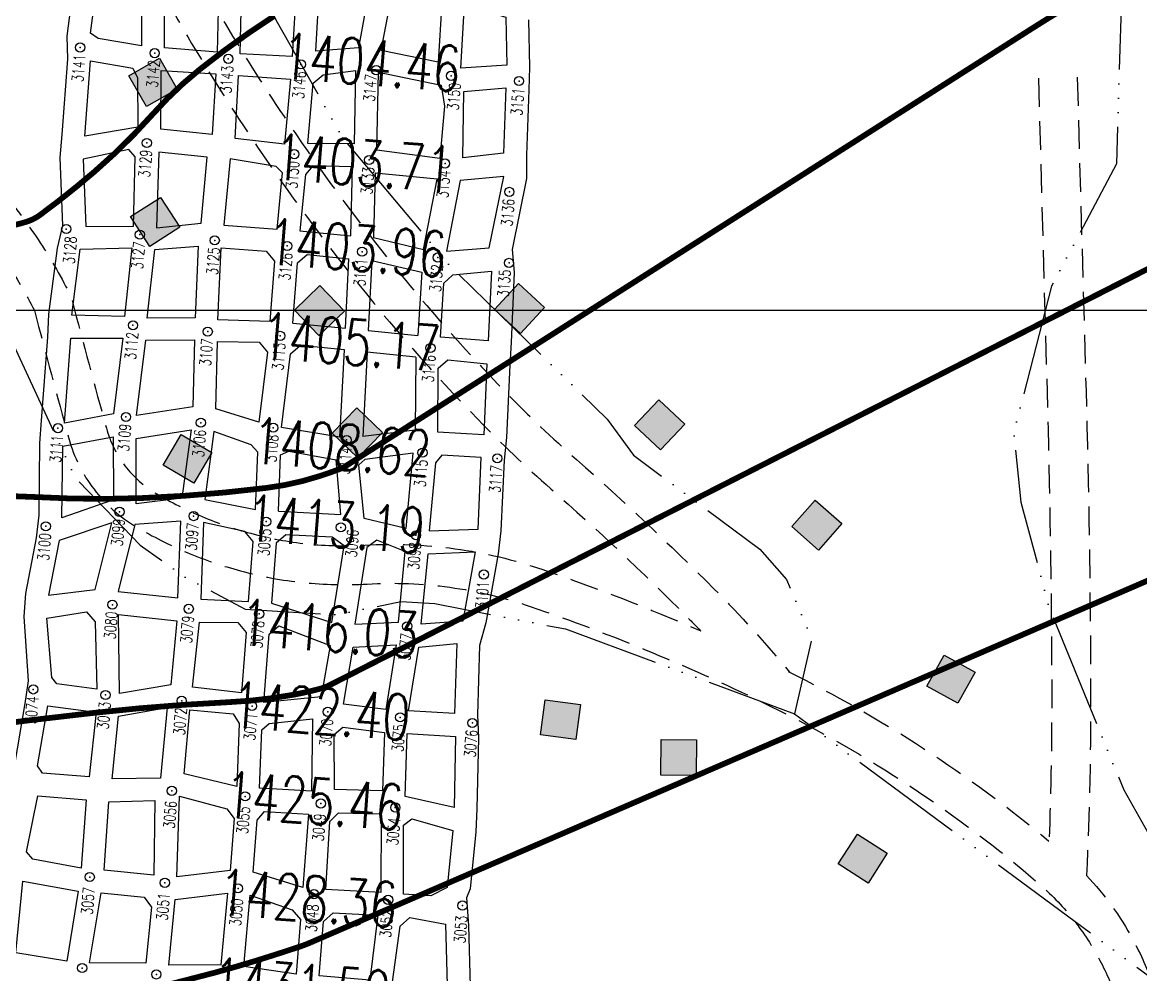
# Model space of a CAD drawing. Header units: inches. Extents: x 10131215 to 10153225, y 3476725 to 3491422.
# Drawn here: x 10140096 to 10141072, y 3483420 to 3484251 of the extents above; entities that cross this region are included whole.
import ezdxf
from ezdxf.enums import TextEntityAlignment as Align

# ---------------------------------------------------------------- set-up
doc = ezdxf.new("R2010")
doc.units = ezdxf.units.IN
doc.header["$LTSCALE"] = 100
doc.header["$MEASUREMENT"] = 0
doc.header["$PDMODE"] = 32
doc.header["$PDSIZE"] = 8
doc.linetypes.add('DASHED2', pattern=[0.375, 0.25, -0.125])
doc.linetypes.add('STREAM', pattern=[1.5, 1, -0.125, 0, -0.125, 0, -0.125, 0, -0.125])
for name, color, linetype in [('BUILDINGS', 7, 'CONTINUOUS'), ('ELEVATIONS-UPEER MASON-CONTOURS', 175, 'CONTINUOUS'), ('ELEVATIONS-UPPER MASON-SPOT', 175, 'CONTINUOUS'), ('GRID COORDINATES-VA SOUTH NAD27', 252, 'CONTINUOUS'), ('MINE WORKINGS-ADVANCED-SURVEYED', 7, 'CONTINUOUS'), ('ROADS', 34, 'DASHED2'), ('SPADS-LABEL', 90, 'CONTINUOUS'), ('SPADS-SYMBOL', 90, 'CONTINUOUS'), ('WATER-SURFACE', 140, 'STREAM')]:
    doc.layers.add(name, color=color, linetype=linetype)
doc.styles.add('LEV', font='SIMPLEX.shx', dxfattribs={"width": 0.7, "height": 40})
doc.styles.add('SP', font='SIMPLEX', dxfattribs={"width": 0.75, "height": 12})

msp = doc.modelspace()

# ---------------------------------------------------------------- linework, layer by layer
at = {"layer": 'BUILDINGS'}
for points in [[(10140188.82, 3484204.69), (10140215.68, 3484220.08), (10140231.07, 3484193.22), (10140204.21, 3484177.83)], [(10140190.48, 3484081.79), (10140216.52, 3484098.53), (10140233.25, 3484072.49), (10140207.21, 3484055.75)], [(10140333.29, 3484000.28), (10140355.63, 3484021.71), (10140377.06, 3483999.36), (10140354.71, 3483977.94)], [(10140507.81, 3484000.69), (10140528.8, 3484023.44), (10140551.55, 3484002.45), (10140530.56, 3483979.7)], [(10140366.3, 3483892.65), (10140387.81, 3483914.91), (10140410.07, 3483893.39), (10140388.55, 3483871.14)], [(10140630.12, 3483899.49), (10140651.39, 3483921.99), (10140673.88, 3483900.72), (10140652.62, 3483878.23)], [(10140218.94, 3483864.85), (10140234.53, 3483891.6), (10140261.27, 3483876.01), (10140245.68, 3483849.26)], [(10140767.33, 3483811.16), (10140787.78, 3483834.4), (10140811.02, 3483813.95), (10140790.57, 3483790.71)], [(10140927.32, 3483684), (10140912.29, 3483656.94), (10140885.23, 3483671.96), (10140900.26, 3483699.02)], [(10140548.06, 3483629.38), (10140552.15, 3483660.06), (10140582.83, 3483655.97), (10140578.74, 3483625.29)], [(10140653.02, 3483594.28), (10140653.35, 3483625.23), (10140684.3, 3483624.9), (10140683.97, 3483593.94)], [(10140807.85, 3483516.69), (10140824.57, 3483542.74), (10140850.62, 3483526.02), (10140833.9, 3483499.97)]]:
    msp.add_lwpolyline(points, close=True, dxfattribs=at)
for points in [[(10140215.68, 3484220.08), (10140231.07, 3484193.22), (10140188.82, 3484204.69), (10140204.21, 3484177.83)], [(10140216.52, 3484098.53), (10140233.25, 3484072.49), (10140190.48, 3484081.79), (10140207.21, 3484055.75)], [(10140355.63, 3484021.71), (10140377.06, 3483999.36), (10140333.29, 3484000.28), (10140354.71, 3483977.94)], [(10140528.8, 3484023.44), (10140551.55, 3484002.45), (10140507.81, 3484000.69), (10140530.56, 3483979.7)], [(10140387.81, 3483914.91), (10140410.07, 3483893.39), (10140366.3, 3483892.65), (10140388.55, 3483871.14)], [(10140651.39, 3483921.99), (10140673.88, 3483900.72), (10140630.12, 3483899.49), (10140652.62, 3483878.23)], [(10140234.53, 3483891.6), (10140261.27, 3483876.01), (10140218.94, 3483864.85), (10140245.68, 3483849.26)], [(10140787.78, 3483834.4), (10140811.02, 3483813.95), (10140767.33, 3483811.16), (10140790.57, 3483790.71)], [(10140912.29, 3483656.94), (10140885.23, 3483671.96), (10140927.32, 3483684), (10140900.26, 3483699.02)], [(10140552.15, 3483660.06), (10140582.83, 3483655.97), (10140548.06, 3483629.38), (10140578.74, 3483625.29)], [(10140653.35, 3483625.23), (10140684.3, 3483624.9), (10140653.02, 3483594.28), (10140683.97, 3483593.94)], [(10140824.57, 3483542.74), (10140850.62, 3483526.02), (10140807.85, 3483516.69), (10140833.9, 3483499.97)]]:
    msp.add_solid(points, dxfattribs=at)
at = {"layer": 'ELEVATIONS-UPEER MASON-CONTOURS', "const_width": 5}
for points in [[(10135978.88, 3483263.25, 0), (10135880.17, 3483248.32, 0.000547)], [(10136147.76, 3483288.54, 0.000001), (10135988.51, 3483264.69, 0.000023)], [(10139638.83, 3483431.71, 0.000001), (10139693.52, 3483463.69, 0.000011)], [(10138804.87, 3484318.68, 0.000002), (10138743.64, 3484310.02, 0.000372)], [(10137623.41, 3484107.95, 0), (10137609.74, 3484100.71, -0.000133)], [(10139697.26, 3483465.88, 0.000007), (10139736.41, 3483488.78, -0.000003), (10139816.89, 3483535.85, -0.000201)], [(10139777.52, 3484014.1, 0.000006), (10139751.36, 3484007.86, 0.000044)], [(10141002.66, 3484262.12, 0.004853), (10140971.59, 3484242.71), (10140674.48, 3484053.15), (10140377.38, 3483863.6, -0.051769), (10140373.68, 3483861.74, -0.011267), (10140355.79, 3483855.45, -0.048074), (10140309.01, 3483844.99, -0.021155), (10140200.64, 3483836.14, -0.024215), (10140107.77, 3483837, 0.02876), (10140029.55, 3483837.01, 0.012566)], [(10140315.5, 3484256.81, 0.025915), (10140250.91, 3484210.45, 0.043188), (10140209.7, 3484171.23, -0.034249), (10140158.68, 3484120.9, -0.018878), (10140111.47, 3484083.32, -0.084967), (10140099.4, 3484077.27, -0.026973), (10140082.24, 3484073.04, -0.008032)], [(10139992.28, 3483627.99, -0.006087), (10140156.73, 3483648.4, -0.015926), (10140276.32, 3483657.93, 0.033728), (10140332.64, 3483664.44, 0.01977), (10140355.94, 3483669.7, 0.05238), (10140364.38, 3483672.94), (10140866.38, 3483928.5), (10141368.38, 3484184.06, 0.002149)], [(10141524.2, 3483957.19), (10140935.68, 3483702.58), (10140347.15, 3483447.97, -0.021813), (10140337.81, 3483444.41, -0.005325), (10140298.84, 3483431.9, -0.01365), (10140245.97, 3483417.13, 0.010397), (10140176.44, 3483398.19, 0.008219), (10140104.05, 3483375.54, 0.019278), (10140073.75, 3483364.2, 0.008823)]]:
    msp.add_lwpolyline(points, format="xyb", dxfattribs=at)
at = {"layer": 'GRID COORDINATES-VA SOUTH NAD27'}
msp.add_line((10153220, 3484000), (10131220, 3484000), dxfattribs=at)
at = {"layer": 'MINE WORKINGS-ADVANCED-SURVEYED', "flags": 128}
for points in [[(10140088.61, 3483598.35), (10140098.35, 3483656.68), (10140101.3, 3483676.49), (10140097.44, 3483732.84), (10140098.96, 3483752.79), (10140108.2, 3483801.38), (10140110.65, 3483821.23), (10140111.34, 3483883.92), (10140112.8, 3483903.89), (10140118.36, 3483976.55), (10140119.19, 3483996.53), (10140126.6, 3484054.28), (10140131.43, 3484074.09), (10140129.06, 3484133.56), (10140130.59, 3484153.5), (10140135.62, 3484219.31), (10140135.16, 3484239.4), (10140142.63, 3484298.29)], [(10140537.63, 3484253.74), (10140538.49, 3484212.4), (10140537.74, 3484192.39), (10140535.74, 3484135.34), (10140535.98, 3484115.25), (10140523.36, 3484053.26), (10140525.15, 3484033.11), (10140522.49, 3483972.16), (10140521.29, 3483952.2), (10140518.53, 3483888.96), (10140516.22, 3483869.1), (10140513.54, 3483807.38), (10140511.02, 3483787.52), (10140500.38, 3483727.15), (10140494.87, 3483707.51), (10140493.07, 3483646.89), (10140493.98, 3483626.81), (10140492.62, 3483564.79), (10140491.53, 3483544.82), (10140486.74, 3483495.04), (10140483.35, 3483487.19), (10140485.17, 3483463.07), (10140486.57, 3483409.94)]]:
    msp.add_lwpolyline(points, dxfattribs=at)
at = {"layer": 'MINE WORKINGS-ADVANCED-SURVEYED'}
for points in [[(10140200, 3484230.87), (10140162.08, 3484237.34), (10140155.4, 3484241.86), (10140162.58, 3484296.77), (10140200.36, 3484301.91)], [(10140266.09, 3484225.35), (10140219.92, 3484229.12), (10140220.3, 3484300.38), (10140267.7, 3484298.99)], [(10140331.53, 3484221.73), (10140286.04, 3484223.86), (10140287.8, 3484299.35), (10140329.76, 3484291.17), (10140335.21, 3484284.67)], [(10140389.24, 3484229.32), (10140351.92, 3484226.24), (10140355.14, 3484282.92), (10140361.64, 3484288.37), (10140399.46, 3484285.11)], [(10140458.85, 3484216.78), (10140409.1, 3484226.75), (10140419.01, 3484278.54), (10140461.92, 3484268.48)], [(10140518.57, 3484214.15), (10140478.53, 3484211.43), (10140481.86, 3484266.97), (10140517.74, 3484255.82)], [(10140150.53, 3484151.97), (10140155.57, 3484217.78), (10140192.27, 3484211.47), (10140196.55, 3484203.06), (10140196.77, 3484159.88)], [(10140216.69, 3484158.12), (10140217.17, 3484209.28), (10140264.68, 3484206.4), (10140261.74, 3484153.47)], [(10140344.95, 3484145.53), (10140349.85, 3484198.32), (10140358.42, 3484205.7), (10140386.67, 3484209.46), (10140385.63, 3484145.34)], [(10140405.25, 3484139.78), (10140406.61, 3484207.89), (10140461.48, 3484196.56), (10140464.24, 3484178.32), (10140460.1, 3484132.5)], [(10140281.53, 3484149.99), (10140284.62, 3484204.91), (10140330.05, 3484201.79), (10140324.85, 3484145.01)], [(10140480.19, 3484133.13), (10140481.16, 3484191.2), (10140517.81, 3484194.14), (10140515.82, 3484137.09)], [(10140151.41, 3484073.26), (10140193.02, 3484073.5), (10140194.49, 3484133.98), (10140189.04, 3484140.48), (10140149, 3484132.03)], [(10140212.96, 3484071.97), (10140251.98, 3484076.01), (10140257.26, 3484133.75), (10140214.94, 3484138.2)], [(10140271.92, 3484074.48), (10140318.2, 3484070.94), (10140323.01, 3484120.08), (10140317.39, 3484125.51), (10140277.2, 3484132.26)], [(10140338.14, 3484069.41), (10140382.46, 3484065.02), (10140384.05, 3484125.4), (10140349.53, 3484126.14), (10140342.95, 3484118.61)], [(10140402.4, 3484063.49), (10140446.04, 3484053.13), (10140457.88, 3484114.61), (10140403.68, 3484119.84)], [(10140465.98, 3484051.6), (10140503.39, 3484054.46), (10140516.06, 3484117), (10140477.83, 3484113.24)], [(10140139.18, 3483995.7), (10140146.58, 3484053.45), (10140191.57, 3484054.55), (10140185.07, 3483994.54)], [(10140205.01, 3483993.04), (10140211.51, 3484053.03), (10140249.46, 3484056.14), (10140246.66, 3483993.33)], [(10140266.6, 3483991.8), (10140269.4, 3484054.61), (10140308.7, 3484051.61), (10140316.06, 3484043.02), (10140312.03, 3483990.41)], [(10140460.88, 3483976.45), (10140463.84, 3484023.68), (10140471.43, 3484031.13), (10140505.19, 3484034.32), (10140502.52, 3483973.36)], [(10140175.55, 3483909.6), (10140132.65, 3483901.44), (10140138.35, 3483975.72), (10140183.64, 3483975.59)], [(10140244.73, 3483915.69), (10140195.5, 3483908.25), (10140203.59, 3483974.09), (10140246.2, 3483974.31)], [(10140302.26, 3483902.24), (10140264.67, 3483914.16), (10140266.15, 3483972.78), (10140302.6, 3483972.08), (10140309.96, 3483963.49)], [(10140498.67, 3483891.27), (10140458.51, 3483893.76), (10140458.68, 3483949.54), (10140467.31, 3483956.86), (10140501.32, 3483953.4)], [(10140235.25, 3483835.91), (10140195.32, 3483831.09), (10140195.16, 3483888.23), (10140243.2, 3483895.74)], [(10140255.22, 3483834.86), (10140299.53, 3483826.24), (10140301.3, 3483876.24), (10140295.77, 3483882.68), (10140263.14, 3483894.22)], [(10140130.5, 3483818.78), (10140131.19, 3483881.47), (10140175.2, 3483889.57), (10140175.5, 3483834.43)], [(10140450.86, 3483807.48), (10140493.6, 3483808.91), (10140496.36, 3483871.41), (10140461.97, 3483873.44), (10140456.45, 3483866.84)], [(10140179.51, 3483754.65), (10140231.69, 3483748.88), (10140234.2, 3483815.93), (10140194.11, 3483813.13)], [(10140118.91, 3483751.26), (10140159.57, 3483756.18), (10140174.16, 3483814.47), (10140128.05, 3483798.93)], [(10140293.37, 3483745.78), (10140297.39, 3483798.32), (10140290.03, 3483806.91), (10140254.18, 3483814.89), (10140251.67, 3483747.83)], [(10140366.02, 3483727.39), (10140376.71, 3483794.28), (10140366.23, 3483802.03), (10140325.92, 3483804.16), (10140317.34, 3483796.8), (10140313.31, 3483744.26)], [(10140430.01, 3483789.41), (10140405.13, 3483799.31), (10140396.67, 3483792.89), (10140385.97, 3483726), (10140424.04, 3483727.91)], [(10140443.95, 3483725.98), (10140449.92, 3483787.48), (10140491.08, 3483789.04), (10140480.44, 3483728.68)], [(10140160.99, 3483669.32), (10140126.18, 3483674.05), (10140121.69, 3483679.51), (10140117.38, 3483731.32), (10140152.06, 3483736.69), (10140159.43, 3483728.11)], [(10140230.65, 3483728.91), (10140225.53, 3483673.14), (10140180.75, 3483665.61), (10140179.98, 3483734.56)], [(10140287.28, 3483666.18), (10140244.42, 3483671.07), (10140250.62, 3483727.86), (10140283.95, 3483727.45), (10140291.31, 3483718.86)], [(10140356.57, 3483662.72), (10140306.69, 3483657.67), (10140311.25, 3483717.34), (10140319.84, 3483724.7), (10140364.63, 3483707.44)], [(10140473.1, 3483647.98), (10140432.95, 3483650.41), (10140442.02, 3483706.07), (10140474.92, 3483709.04)], [(10140412.98, 3483651.49), (10140376.13, 3483656.2), (10140384.58, 3483706.04), (10140422.11, 3483708)], [(10140113.49, 3483595.91), (10140109.1, 3483602.37), (10140118.26, 3483654.73), (10140160.26, 3483649.31), (10140154.35, 3483592.61)], [(10140174.28, 3483590.88), (10140180.02, 3483645.59), (10140222.36, 3483653.36), (10140216.61, 3483591.62)], [(10140237.15, 3483595.41), (10140242.25, 3483651.19), (10140279.85, 3483647.69), (10140285.22, 3483639.25), (10140283.01, 3483584.26)], [(10140302.95, 3483582.73), (10140304.85, 3483633.74), (10140311.29, 3483639.26), (10140349.06, 3483643.23), (10140348.24, 3483580.11)], [(10140368.41, 3483581.57), (10140368.09, 3483629.74), (10140375.6, 3483636.19), (10140411.9, 3483631.51), (10140410.14, 3483580.53)], [(10140429.9, 3483575.46), (10140431.87, 3483630.44), (10140474.01, 3483627.9), (10140472.64, 3483565.88)], [(10140147.44, 3483512.88), (10140105.11, 3483520.78), (10140099.72, 3483527.33), (10140109.54, 3483576.2), (10140151.63, 3483572.77)], [(10140210.8, 3483506.97), (10140167.37, 3483511.22), (10140171.56, 3483571.04), (10140211.46, 3483572.07)], [(10140277.39, 3483510.9), (10140230.75, 3483505.45), (10140232.98, 3483575.75), (10140274.5, 3483564.85), (10140280.87, 3483556.34)], [(10140340.8, 3483496.02), (10140297.33, 3483509.38), (10140300.81, 3483554.81), (10140307.4, 3483562.33), (10140345.72, 3483560.24)], [(10140408.66, 3483491.8), (10140360.74, 3483494.49), (10140364.28, 3483553.81), (10140371.87, 3483561.25), (10140409.07, 3483560.56)], [(10140466.77, 3483496.02), (10140452.39, 3483488.71), (10140428.6, 3483490.35), (10140428.55, 3483550.5), (10140435.86, 3483556.11), (10140471.56, 3483545.91)], [(10140090.23, 3483438.95), (10140096.33, 3483501.66), (10140144.78, 3483493.03), (10140134.66, 3483431.93)], [(10140154.59, 3483430.27), (10140164.71, 3483491.37), (10140202.3, 3483487.56), (10140208.67, 3483479.05), (10140203.83, 3483430.09)], [(10140223.75, 3483428.26), (10140229.22, 3483485.5), (10140274.87, 3483491.04), (10140269.27, 3483428.66)], [(10140289.21, 3483427.19), (10140294.81, 3483489.51), (10140331.3, 3483476.69), (10140338.66, 3483468.1), (10140335.01, 3483420.39)], [(10140354.95, 3483418.86), (10140358.61, 3483466.57), (10140367.19, 3483473.94), (10140406.21, 3483471.93), (10140399.08, 3483415.29)], [(10140419.03, 3483413.84), (10140425.57, 3483462.5), (10140434.13, 3483469.89), (10140465.2, 3483464.05), (10140466.6, 3483410.92)]]:
    msp.add_lwpolyline(points, close=True, dxfattribs=at)
for points in [[(10140331.97, 3483988.88), (10140336, 3484041.49), (10140344.59, 3484048.86), (10140380.93, 3484045.07)], [(10140331.97, 3483988.88), (10140377.87, 3483984.33), (10140380.93, 3484045.07)], [(10140400.87, 3484043.55), (10140397.8, 3483982.35), (10140440.94, 3483978.07)], [(10140400.87, 3484043.55), (10140444.51, 3484033.19), (10140440.94, 3483978.07)], [(10140373.07, 3483889.21), (10140321.98, 3483897.74), (10140329.9, 3483961.96), (10140338.49, 3483969.32)], [(10140373.07, 3483889.21), (10140376.92, 3483965.44), (10140338.49, 3483969.32)], [(10140373.07, 3483889.21), (10140376.92, 3483965.44), (10140338.49, 3483969.32)], [(10140439.4, 3483959.14), (10140396.85, 3483963.43), (10140393.16, 3483889.88)], [(10140439.4, 3483959.14), (10140438.57, 3483895.29), (10140393.16, 3483889.88)], [(10140319.47, 3483824.71), (10140321.17, 3483873.74), (10140328.45, 3483877.2), (10140369.75, 3483869.39)], [(10140430.95, 3483809.42), (10140437.04, 3483875.35), (10140394.82, 3483869.72), (10140389.5, 3483865.06)], [(10140319.47, 3483824.71), (10140373.9, 3483821.64), (10140369.75, 3483869.39)], [(10140430.95, 3483809.42), (10140394.16, 3483818.16), (10140389.5, 3483865.06)]]:
    msp.add_lwpolyline(points, dxfattribs=at)
at = {"layer": 'ROADS', "flags": 128}
for points in [[(10142890.91, 3487134.02, -0.044645), (10142769.25, 3487146.11, -0.014325), (10142693.15, 3487162.88, 0.034109), (10142538.65, 3487190.58, 0.027265), (10142454.6, 3487195.18, 0.099439), (10142335.15, 3487171.17, 0.067785), (10142220.66, 3487103.72, 0.024609), (10142121.05, 3487016.88, -0.015349), (10142040.8, 3486944.24, 0.000143), (10141917.66, 3486839.43, 0.041992), (10141792.71, 3486713.47, 0.029288), (10141690.36, 3486575.65, 0.060776), (10141621.06, 3486435.36, -0.003956), (10141588.27, 3486344.2, 0.094066), (10141578.47, 3486285.64, 0.028514), (10141584.78, 3486205.62, -0.013309), (10141590.12, 3486156.86, -0.156293), (10141566.75, 3486055.89, -0.030644), (10141492.51, 3485947.07, 0.050304), (10141428.6, 3485845, 0.088532), (10141404.14, 3485760.69, 0.153661), (10141424.56, 3485659.31, 0.024001), (10141490.47, 3485552.13, -0.187712), (10141505.02, 3485489.59, -0.0068), (10141495.92, 3485431.66, -0.107997), (10141469.12, 3485365.4, -0.066152), (10141422.51, 3485313.5, 0.111374), (10141385.31, 3485263.75, 0.075028), (10141349.05, 3485132.94, -0.037187), (10141324.4, 3485008.14, -0.041), (10141280.04, 3484887.07, 0.025185), (10141225.62, 3484751.94, -0.003932), (10141195.87, 3484667.92, -0.009731), (10141158.05, 3484569.73, -0.162255), (10141097.14, 3484498.7, -0.05741), (10141080.13, 3484491, 0.323978), (10141029.99, 3484422.7, -0.029611), (10141022.81, 3484314.21, -0.050271), (10141008.06, 3484249.95, 3.810202)], [(10139752.73, 3485285.62, -0.010525), (10139819.91, 3485086.7, 0.018714), (10139854.58, 3484989.3, -0.003934), (10139881.34, 3484920.63, 0.050756), (10139952.13, 3484779.53, 0.009657), (10140059.15, 3484618.17, -0.010425), (10140116.67, 3484531.16, -0.011865), (10140183.58, 3484419.41, -0.017421), (10140238.68, 3484313.84, 0.022259), (10140269.57, 3484256.03, 0.01347), (10140324.3, 3484169.13, 0.019987), (10140409.63, 3484051.82, 0.02551), (10140517.94, 3483928.28, 0.019601), (10140579.45, 3483869.72, -0.016554), (10140699.58, 3483756.72, -0.023839), (10140765.17, 3483684.2, -0.025983)], [(10139720.79, 3485274.08, -0.010525), (10139787.51, 3485076.51, 0.018714), (10139823.04, 3484976.72, -0.003934), (10139849.6, 3484908.55, 0.050756), (10139923.48, 3484761.29, 0.009657), (10140031.22, 3484598.84, -0.010425), (10140087.96, 3484513.01, -0.011865), (10140154.04, 3484402.64, -0.017421), (10140208.05, 3484299.17, 0.022259), (10140240.36, 3484238.69, 0.01347), (10140296.07, 3484150.25, 0.019987), (10140383, 3484030.74, 0.02551), (10140493.59, 3483904.6, 0.019601), (10140557.03, 3483844.19, -0.016554), (10140675.52, 3483732.74, -0.004456), (10140687.88, 3483720.1, -2.833806)], [(10139542.35, 3484509.65), (10139998.68, 3484177.78, -0.119565), (10140136.85, 3484015.1, -0.119565)], [(10139522.38, 3484482.15), (10139978.7, 3484150.29, -0.119565), (10140106.49, 3483999.82, 1.325345)], [(10140982.4, 3484202.6), (10140990.03, 3483928.92, -0.006109), (10140994.06, 3483672.41, -0.010524), (10140991.68, 3483536.58, -0.014203)], [(10141016.35, 3484203.52), (10141023.99, 3483929.85, -0.006109), (10141028.03, 3483672.5, -0.012715), (10141024.39, 3483506.68, 3384.396331)], [(10140139.34, 3484008.46, 0.002661), (10140169.3, 3483897.09, 0.194702), (10140212.8, 3483840.14, 0.067407), (10140295.24, 3483805.33, 0.080849), (10140394.72, 3483795.01, -0.097389), (10140550.08, 3483773.7, -0.020226), (10140687.88, 3483720.1, -0.059911)], [(10140106.49, 3483999.82, 0.002661), (10140136.55, 3483888.09, 0.194702), (10140195.54, 3483810.88, 0.067407), (10140286.38, 3483772.52, 0.080849), (10140396.71, 3483761.07, -0.097389), (10140539.08, 3483741.54, -0.031712), (10140749.07, 3483654.26, -0.063664), (10140982.49, 3483499.82, -0.091081), (10141034.9, 3483434.69, -0.16648), (10141060.18, 3483284.42, 0.041719), (10141049.06, 3483145.17, 0.167411), (10141081.08, 3483053.19, 0.042765), (10141164.66, 3482963.79, -0.057805), (10141210.56, 3482911.65, -0.135942), (10141243.39, 3482817.82, 0.150038), (10141271.84, 3482743.17, 0.065618), (10141345.5, 3482670.56, 0.014862), (10141434.98, 3482607.01, 0.05754), (10141498.18, 3482574.68, -0.021034), (10141620.77, 3482522.85, -0.029813), (10141790.73, 3482429.62, -0.00987), (10141855.2, 3482387.29, -0.180741), (10141938.98, 3482268.11, -0.026113), (10141956.85, 3482181.41, 0.010836), (10141971.32, 3482098.5, -0.058416), (10141984.13, 3481934.48, -0.153165), (10141943.74, 3481821.19, -3.274859)], [(10140764.03, 3483684.76, -0.059911), (10140991.68, 3483536.58, -0.091081)], [(10141004.64, 3483525.57, -0.091081), (10141004.64, 3483525.57, -0.091081)], [(10141024.39, 3483506.68, -0.065169), (10141064.76, 3483450.87, -0.16648), (10141093.69, 3483278.88, 0.041719), (10141083.02, 3483145.27, 0.167411), (10141107.77, 3483074.2, 0.042765), (10141187.38, 3482989.05, -0.057805), (10141238.46, 3482931.03, -0.135942), (10141277.28, 3482820.06, 0.150038), (10141298.62, 3482764.06, 0.065618), (10141365.95, 3482697.69, 0.014862), (10141453.79, 3482635.31, 0.05754), (10141510.05, 3482606.52, -0.021034), (10141635.27, 3482553.58, -0.029813), (10141808.78, 3482458.41, -0.00987), (10141874.37, 3482415.34, -0.180741), (10141971.84, 3482276.69, -0.026113), (10141990.43, 3482186.51, 0.010836), (10142004.65, 3482105.05, -0.058416), (10142018.06, 3481933.14, -0.153165), (10141970.85, 3481800.69, -0.153165)]]:
    msp.add_lwpolyline(points, format="xyb", dxfattribs=at)
at = {"layer": 'SPADS-SYMBOL'}
for p in [(10140146.41, 3484229.48), (10140211.46, 3484224.5), (10140275.67, 3484219.58), (10140339.02, 3484214.74), (10140404.73, 3484209.71), (10140470.04, 3484204.71), (10140529.37, 3484200.17), (10140204.58, 3484146.15), (10140333.22, 3484136.39), (10140398.54, 3484131.3), (10140464.8, 3484128.18), (10140520.87, 3484103.41), (10140134.28, 3484070.99), (10140198.45, 3484066.08), (10140263.86, 3484061.07), (10140327.08, 3484056.23), (10140392.42, 3484051.23), (10140458.52, 3484046.17), (10140520.62, 3484041.42), (10140192.5, 3483986.98), (10140257.76, 3483981.46), (10140321.06, 3483977.69), (10140452.07, 3483967.14), (10140186.37, 3483906.89), (10140251.67, 3483901.89), (10140127.05, 3483897.11), (10140314.93, 3483897.55), (10140378.91, 3483886.83), (10140445.08, 3483875.75), (10140510.36, 3483870.8), (10140180.79, 3483824.06), (10140245.43, 3483820.36), (10140308.72, 3483815.52), (10140116.47, 3483811.45), (10140373.82, 3483810.54), (10140439.41, 3483803.58), (10140498.58, 3483769.39), (10140174.59, 3483743.01), (10140241.19, 3483739.38), (10140302.56, 3483735.06), (10140431.7, 3483724.17), (10140105.57, 3483669.05), (10140168.56, 3483664.24), (10140235.05, 3483659.17), (10140296.4, 3483654.52), (10140362.55, 3483649.45), (10140425.61, 3483644.63), (10140488.66, 3483639.8), (10140226.44, 3483580.5), (10140290.35, 3483575.68), (10140356.43, 3483569.46), (10140421.35, 3483565.92), (10140154.81, 3483505.25), (10140220.3, 3483500.24), (10140284.2, 3483495.35), (10140350.37, 3483490.28), (10140415.18, 3483485.32), (10140480, 3483480.36), (10140148.17, 3483425.8), (10140212.95, 3483420.23)]:
    msp.add_point(p, dxfattribs=at)
at = {"layer": 'WATER-SURFACE', "flags": 128}
for points in [[(10139091.86, 3486469.58), (10139127.01, 3486146.67), (10139123.68, 3486011.58), (10139132.8, 3485915.8), (10139152.19, 3485824.39), (10139161.37, 3485648.42), (10139201.09, 3485480.58), (10139253.56, 3485357.05), (10139332.51, 3485256.94), (10139358.75, 3485195.17), (10139459.56, 3485043.58), (10139628.99, 3484867.69), (10139753.46, 3484774.77), (10139787.77, 3484762.62), (10139867.59, 3484757.66), (10139906.57, 3484740.21), (10140023.89, 3484612.65), (10140056.04, 3484565.56), (10140168.93, 3484528.48), (10140220.11, 3484465.17), (10140317.22, 3484253.68), (10140375.91, 3484149.81), (10140469.21, 3484038.78), (10140606.18, 3483904.99), (10140629.27, 3483873.49), (10140739.38, 3483791.49), (10140762.79, 3483764.98), (10140784.65, 3483713.51), (10140769.74, 3483647.66)], [(10140286.99, 3486440.45), (10140404.63, 3486317.89), (10140483.59, 3486217.77), (10140545.98, 3486173.81), (10140678.58, 3486050.31), (10140769.67, 3485984.52), (10140857.62, 3485948.99), (10140925.3, 3485909.71), (10141001.43, 3485844.85), (10141101.93, 3485688.27), (10141108.52, 3485632.74), (10141132.9, 3485541.02), (10141197.56, 3485371.64), (10141212.89, 3485295.52), (10141212.63, 3485210.34), (10141222.36, 3485124.55), (10141234.86, 3485083.68), (10141219.44, 3484834.08), (10141211.37, 3484784.47), (10141194.24, 3484750.45), (10141184.93, 3484680.87), (10141143.85, 3484583.2), (10141129.55, 3484513.93), (10141124.31, 3484429.07), (10141055.19, 3484283.02), (10141050.62, 3484127.96), (10140993.95, 3484021.23), (10140960.99, 3483892.99), (10140967.27, 3483832.46), (10140991.65, 3483740.75), (10141056.92, 3483581.35), (10141106.55, 3483493.08), (10141117.51, 3483427.25), (10141127.41, 3483382.85), (10141141.89, 3483335.54), (10141139.11, 3483290.61), (10141146.93, 3483255.04), (10141136.39, 3483165.5), (10141140.15, 3483145.22), (10141185.41, 3483067.24), (10141307.4, 3482934.39), (10141329, 3482797.74), (10141376.11, 3482749.72), (10141481.54, 3482673.02), (10141607.55, 3482605.06), (10141744.14, 3482546.47), (10141806.52, 3482502.51), (10141923.47, 3482450.15), (10141951.55, 3482418.34), (10141987.14, 3482345.98), (10142044.69, 3482061.78), (10142044.38, 3482056.79), (10142039.51, 3481635.04)], [(10139091.8, 3484845.92), (10139118.34, 3484789.15), (10139188.55, 3484709.62), (10139224.15, 3484637.25), (10139270.03, 3484569.26), (10139363.95, 3484468.21), (10139478.44, 3484375.91), (10139656.86, 3484264.61), (10139742.65, 3484194.14), (10139820.01, 3484149.24), (10139902.97, 3484114.02), (10139962.21, 3484100.32), (10140044.56, 3484055.12), (10140072.64, 3484023.31), (10140084.83, 3483977.45), (10140142.28, 3483853.62), (10140198.76, 3483794.99), (10140237.13, 3483767.55), (10140290.46, 3483739.18), (10140370.28, 3483734.22), (10140426.08, 3483745.79), (10140456.01, 3483743.94), (10140569.82, 3483721.84), (10140769.74, 3483647.66), (10141127.41, 3483382.85)]]:
    msp.add_lwpolyline(points, dxfattribs=at)

# ---------------------------------------------------------------- texts
at = {"layer": 'ELEVATIONS-UPPER MASON-SPOT', "style": 'LEV', "width": 0.7}
for s, p in [('1404.46', (10140400.48, 3484216.48)), ('1403.71', (10140393.72, 3484128.59)), ('1403.96', (10140388.02, 3484054.49)), ('1405.17', (10140382.51, 3483972.44)), ('1408.62', (10140374.65, 3483880.67)), ('1413.19', (10140369.86, 3483813.23)), ('1416.03', (10140364.03, 3483722.09)), ('1422.40', (10140356.52, 3483650.11)), ('1425.46', (10140350.48, 3483571.69)), ('1428.36', (10140345.22, 3483486.51)), ('1431.59', (10140339.9, 3483409.05))]:
    msp.add_text(s, height=40.001, rotation=355.60109, dxfattribs=at).set_placement(p, align=Align.MIDDLE)
at = {"layer": 'SPADS-LABEL', "style": 'SP', "width": 0.7}
for s, p in [('3141', (10140145.03, 3484211.47)), ('3142', (10140210.08, 3484206.49)), ('3143', (10140274.28, 3484201.58)), ('3146', (10140337.63, 3484196.73)), ('3147', (10140399.36, 3484194.23)), ('3150', (10140472.55, 3484186.68)), ('3151', (10140527.98, 3484182.16)), ('3129', (10140203.19, 3484128.15)), ('3130', (10140331.83, 3484118.38)), ('3133', (10140397.16, 3484113.29)), ('3134', (10140463.42, 3484110.18)), ('3136', (10140519.48, 3484085.4)), ('3128', (10140137.49, 3484052.63)), ('3127', (10140197.06, 3484048.07)), ('3125', (10140262.47, 3484043.06)), ('3126', (10140325.7, 3484038.22)), ('3131', (10140391.03, 3484033.22)), ('3132', (10140457.14, 3484028.16)), ('3135', (10140516.28, 3484023.64)), ('3112', (10140191.12, 3483968.97)), ('3107', (10140256.38, 3483963.45)), ('3113', (10140319.68, 3483959.69)), ('3116', (10140450.69, 3483949.14)), ('3109', (10140184.99, 3483888.88)), ('3106', (10140250.29, 3483883.88)), ('3111', (10140125.67, 3483879.1)), ('3108', (10140313.54, 3483879.54)), ('3114', (10140377.52, 3483868.83)), ('3115', (10140443.69, 3483857.74)), ('3117', (10140508.98, 3483852.79)), ('3099', (10140179.41, 3483806.06)), ('3097', (10140244.05, 3483802.36)), ('3095', (10140307.33, 3483797.52)), ('3096', (10140383.69, 3483796.55)), ('3100', (10140115.09, 3483793.45)), ('3098', (10140438.02, 3483785.58)), ('3101', (10140497.19, 3483751.39)), ('3080', (10140173.21, 3483725)), ('3079', (10140239.8, 3483721.38)), ('3078', (10140301.18, 3483717.06)), ('3077', (10140430.31, 3483706.16)), ('3074', (10140104.19, 3483651.04)), ('3073', (10140167.18, 3483646.24)), ('3072', (10140233.67, 3483641.17)), ('3071', (10140295.01, 3483636.51)), ('3070', (10140361.17, 3483631.45)), ('3075', (10140424.22, 3483626.62)), ('3076', (10140487.28, 3483621.8)), ('3056', (10140224.84, 3483559.68)), ('3055', (10140288.75, 3483554.87)), ('3049', (10140354.83, 3483548.65)), ('3054', (10140419.75, 3483545.1)), ('3057', (10140153.21, 3483484.44)), ('3051', (10140218.7, 3483479.42)), ('3050', (10140282.6, 3483474.53)), ('3048', (10140348.77, 3483469.47)), ('3052', (10140413.58, 3483464.51)), ('3053', (10140478.4, 3483459.55))]:
    msp.add_text(s, height=10, rotation=85.55004, dxfattribs=at).set_placement(p, align=Align.MIDDLE)

doc.saveas('drawing.dxf')
